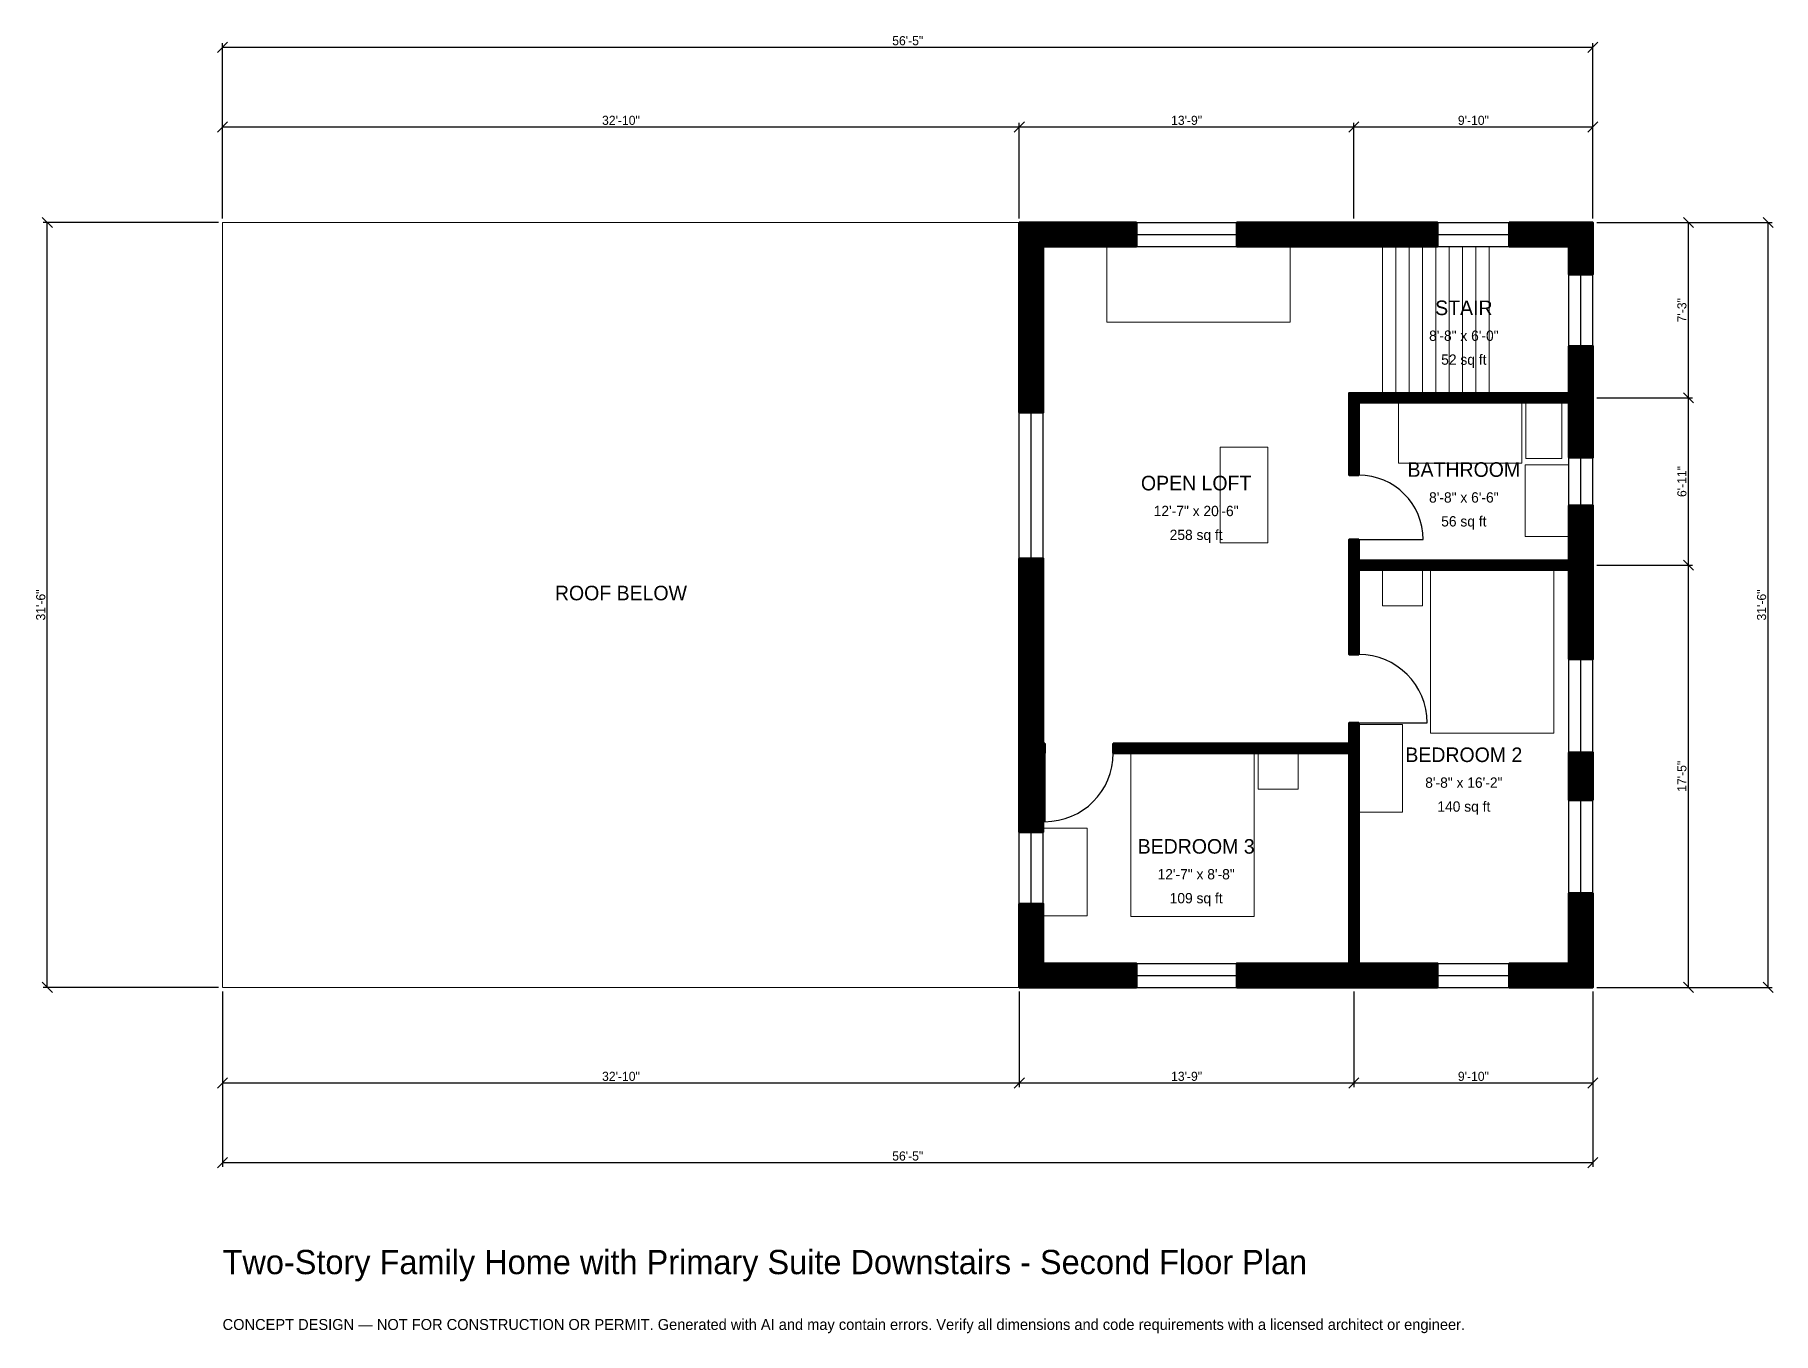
# Model space of a CAD drawing. Header units: inches. Extents: x -93 to 766, y -171 to 471.
import ezdxf
from ezdxf.enums import TextEntityAlignment as Align

# ---------------------------------------------------------------- set-up
doc = ezdxf.new("R2010")
doc.units = ezdxf.units.IN
doc.header["$MEASUREMENT"] = 0
doc.linetypes.add('DASHED', pattern=[0.6, 0.5, -0.1])
for name, color, linetype, lineweight in [('A-ANNO-DIMS', 1, 'Continuous', 13), ('A-ANNO-TEXT', 7, 'Continuous', 18), ('A-AREA-IDEN', 7, 'Continuous', 18), ('A-DOOR', 2, 'Continuous', 25), ('A-FLOR-FIXT', 9, 'Continuous', 13), ('A-FLOR-STRS', 3, 'Continuous', 18), ('A-FURN', 9, 'Continuous', 13), ('A-GLAZ', 4, 'Continuous', 25), ('A-SITE-PAVE', 8, 'Continuous', 13), ('A-WALL', 7, 'Continuous', 50), ('A-WALL-PATT', 8, 'Continuous', 13)]:
    doc.layers.add(name, color=color, linetype=linetype, lineweight=lineweight)
doc.dimstyles.new('PLAN', dxfattribs={"dimtxt": 4.5, "dimasz": 3, "dimexe": 2, "dimexo": 2, "dimgap": 1, "dimtad": 1, "dimdec": 0, "dimlunit": 4, "dimtsz": 2.5, "dimcen": 2.5, "dimclrd": 1, "dimclre": 1, "dimazin": 3, "dimtfac": 1, "dimtmove": 0, "dimatfit": 3})

msp = doc.modelspace()

# ---------------------------------------------------------------- hatches: boundary and pattern name
at = {"layer": 'A-WALL-PATT'}
h = msp.add_hatch(dxfattribs=at)
h.set_pattern_fill('ANSI31', color=8, scale=0.8)
h.paths.add_polyline_path([(556.6929, 0), (556.6929, 0), (553.1496, 0), (501.1811, 0), (501.1811, 11.811), (553.1496, 11.811), (556.6929, 11.811), (556.6929, 115.748), (440.1575, 115.748), (440.1575, 120.4724), (556.6929, 120.4724), (556.6929, 130.7087), (561.4173, 130.7087), (561.4173, 120.4724), (561.4173, 115.748), (561.4173, 11.811), (564.9606, 11.811), (600.3937, 11.811), (600.3937, 0), (564.9606, 0), (561.4173, 0), (561.4173, 0), (556.6929, 0)])
h.paths.add_polyline_path([(405.5118, 0), (405.5118, 0), (393.7008, 0), (393.7008, 0), (393.7007, 0), (393.7007, 11.811), (393.7008, 11.811), (393.7008, 41.3386), (405.5118, 41.3386), (405.5118, 11.811), (451.5748, 11.811), (451.5748, 0), (405.5118, 0)])
h.paths.add_polyline_path([(393.7008, 112.2047), (393.7008, 115.748), (393.7007, 115.748), (393.7007, 120.4724), (393.7008, 120.4724), (393.7008, 124.0157), (393.7008, 212.0079), (405.5118, 212.0079), (405.5118, 124.0157), (405.5118, 120.4724), (406.2992, 120.4724), (406.2992, 115.748), (405.5118, 115.748), (405.5118, 112.2047), (405.5118, 76.7717), (393.7008, 76.7717), (393.7008, 112.2047)])
h.paths.add_polyline_path([(393.7008, 366.1417), (393.7007, 366.1417), (393.7007, 377.9528), (393.7008, 377.9528), (393.7008, 377.9528), (405.5118, 377.9528), (405.5118, 377.9528), (451.5748, 377.9528), (451.5748, 366.1417), (405.5118, 366.1417), (405.5118, 284.0551), (393.7008, 284.0551), (393.7008, 366.1417)])
h.paths.add_polyline_path([(553.1496, 377.9528), (553.1496, 377.9528), (600.3937, 377.9528), (600.3937, 366.1417), (564.9606, 366.1417), (564.9606, 366.1417), (501.1811, 366.1417), (501.1811, 377.9528), (553.1496, 377.9528)])
h.paths.add_polyline_path([(665.3543, 377.9528), (665.3543, 377.9528), (677.1654, 377.9528), (677.1654, 377.9528), (677.1654, 377.9528), (677.1654, 366.1417), (677.1654, 366.1417), (677.1654, 352.3622), (665.3543, 352.3622), (665.3543, 366.1417), (635.8268, 366.1417), (635.8268, 377.9528), (665.3543, 377.9528)])
h.paths.add_polyline_path([(677.1654, 297.2441), (677.1654, 293.7008), (677.1654, 293.7008), (677.1654, 288.9764), (677.1654, 288.9764), (677.1654, 285.4331), (677.1654, 261.811), (665.3543, 261.811), (665.3543, 285.4331), (665.3543, 288.9764), (561.4173, 288.9764), (561.4173, 253.1496), (556.6929, 253.1496), (556.6929, 288.9764), (556.6929, 293.7008), (561.4173, 293.7008), (665.3543, 293.7008), (665.3543, 297.2441), (665.3543, 316.9291), (677.1654, 316.9291), (677.1654, 297.2441)])
h.paths.add_polyline_path([(677.1654, 214.5669), (677.1654, 211.0236), (677.1654, 211.0236), (677.1654, 206.2992), (677.1654, 206.2992), (677.1654, 202.7559), (677.1654, 162.1391), (665.3543, 162.1391), (665.3543, 202.7559), (665.3543, 206.2992), (561.4173, 206.2992), (561.4173, 164.5669), (556.6929, 164.5669), (556.6929, 206.2992), (556.6929, 211.0236), (556.6929, 221.2598), (561.4173, 221.2598), (561.4173, 211.0236), (665.3543, 211.0236), (665.3543, 214.5669), (665.3543, 238.189), (677.1654, 238.189), (677.1654, 214.5669)])
h.paths.add_polyline_path([(677.1654, 92.5853), (665.3543, 92.5853), (665.3543, 116.0761), (677.1654, 116.0761), (677.1654, 92.5853)])
h.paths.add_polyline_path([(677.1654, 11.811), (677.1654, 11.811), (677.1654, 0), (677.1654, 0), (677.1654, 0), (665.3543, 0), (665.3543, 0), (635.8268, 0), (635.8268, 11.811), (665.3543, 11.811), (665.3543, 46.5223), (677.1654, 46.5223), (677.1654, 11.811)])

# ---------------------------------------------------------------- linework, layer by layer
at = {"layer": 'A-DOOR'}
for p, q in [((561.4173, 221.2598), (593.3071, 221.2598)), ((561.4173, 130.7087), (595.2756, 130.7087)), ((406.2992, 115.748), (406.2992, 81.8898))]:
    msp.add_line(p, q, dxfattribs=at)
for centre, radius, start, end in [((561.4173, 221.2598), 31.8898, 0, 90), ((561.4173, 130.7087), 33.8583, 0, 90), ((406.2992, 115.748), 33.8583, 270, 360)]:
    msp.add_arc(centre, radius, start, end, dxfattribs=at)
at = {"layer": 'A-FLOR-FIXT'}
for points in [[(581.1024, 259.0551), (642.126, 259.0551), (642.126, 288.9764), (581.1024, 288.9764)], [(644.0945, 261.4173), (661.811, 261.4173), (661.811, 288.9764), (644.0945, 288.9764)], [(643.7008, 222.8346), (665.3543, 222.8346), (665.3543, 258.2677), (643.7008, 258.2677)]]:
    msp.add_lwpolyline(points, close=True, dxfattribs=at)
at = {"layer": 'A-FLOR-STRS'}
for p, q in [((573.2283, 293.7008), (573.2283, 366.1417)), ((579.8228, 293.7008), (579.8228, 366.1417)), ((586.4173, 293.7008), (586.4173, 366.1417)), ((593.0118, 293.7008), (593.0118, 366.1417)), ((599.6063, 293.7008), (599.6063, 366.1417)), ((606.2008, 293.7008), (606.2008, 366.1417)), ((612.7953, 293.7008), (612.7953, 366.1417)), ((619.3898, 293.7008), (619.3898, 366.1417)), ((625.9843, 293.7008), (625.9843, 366.1417))]:
    msp.add_line(p, q, dxfattribs=at)
at = {"layer": 'A-FURN'}
for points in [[(437.0079, 328.7402), (527.5591, 328.7402), (527.5591, 366.1417), (437.0079, 366.1417)], [(492.9134, 219.685), (516.5354, 219.685), (516.5354, 266.9291), (492.9134, 266.9291)], [(573.2283, 188.5827), (592.9134, 188.5827), (592.9134, 206.2992), (573.2283, 206.2992)], [(596.8504, 125.5906), (657.874, 125.5906), (657.874, 206.2992), (596.8504, 206.2992)], [(561.4173, 86.6142), (583.0709, 86.6142), (583.0709, 129.9213), (561.4173, 129.9213)], [(448.8189, 35.0394), (509.8425, 35.0394), (509.8425, 115.748), (448.8189, 115.748)], [(511.811, 98.0315), (531.4961, 98.0315), (531.4961, 115.748), (511.811, 115.748)], [(405.5118, 35.4331), (427.1654, 35.4331), (427.1654, 78.7402), (405.5118, 78.7402)]]:
    msp.add_lwpolyline(points, close=True, dxfattribs=at)
at = {"layer": 'A-GLAZ'}
for p, q in [((451.5748, 377.9528), (501.1811, 377.9528)), ((451.5748, 372.0472), (501.1811, 372.0472)), ((600.3937, 377.9528), (635.8268, 377.9528)), ((600.3937, 372.0472), (635.8268, 372.0472)), ((451.5748, 366.1417), (501.1811, 366.1417)), ((600.3937, 366.1417), (635.8268, 366.1417)), ((665.3543, 316.9291), (665.3543, 352.3622)), ((671.2598, 316.9291), (671.2598, 352.3622)), ((677.1654, 316.9291), (677.1654, 352.3622)), ((393.7008, 212.0079), (393.7008, 284.0551)), ((399.6063, 212.0079), (399.6063, 284.0551)), ((405.5118, 212.0079), (405.5118, 284.0551)), ((665.3543, 238.189), (665.3543, 261.811)), ((671.2598, 238.189), (671.2598, 261.811)), ((677.1654, 238.189), (677.1654, 261.811)), ((665.3543, 116.0761), (665.3543, 162.1391)), ((671.2598, 116.0761), (671.2598, 162.1391)), ((677.1654, 116.0761), (677.1654, 162.1391)), ((665.3543, 46.5223), (665.3543, 92.5853)), ((671.2598, 46.5223), (671.2598, 92.5853)), ((677.1654, 46.5223), (677.1654, 92.5853)), ((393.7008, 41.3386), (393.7008, 76.7717)), ((399.6063, 41.3386), (399.6063, 76.7717)), ((405.5118, 41.3386), (405.5118, 76.7717)), ((451.5748, 11.811), (501.1811, 11.811)), ((600.3937, 11.811), (635.8268, 11.811)), ((451.5748, 5.9055), (501.1811, 5.9055)), ((451.5748, 0), (501.1811, 0)), ((600.3937, 5.9055), (635.8268, 5.9055)), ((600.3937, 0), (635.8268, 0))]:
    msp.add_line(p, q, dxfattribs=at)
at = {"layer": 'A-SITE-PAVE', "linetype": 'DASHED'}
msp.add_lwpolyline([(0, 0), (393.7008, 0), (393.7008, 377.9528), (0, 377.9528)], close=True, dxfattribs=at)
at = {"layer": 'A-WALL'}
for points in [[(393.7008, 366.1417), (393.7007, 366.1417), (393.7007, 377.9528), (393.7008, 377.9528), (393.7008, 377.9528), (405.5118, 377.9528), (405.5118, 377.9528), (451.5748, 377.9528), (451.5748, 366.1417), (405.5118, 366.1417), (405.5118, 284.0551), (393.7008, 284.0551), (393.7008, 366.1417)], [(553.1496, 377.9528), (553.1496, 377.9528), (600.3937, 377.9528), (600.3937, 366.1417), (564.9606, 366.1417), (564.9606, 366.1417), (501.1811, 366.1417), (501.1811, 377.9528), (553.1496, 377.9528)], [(665.3543, 377.9528), (665.3543, 377.9528), (677.1654, 377.9528), (677.1654, 377.9528), (677.1654, 377.9528), (677.1654, 366.1417), (677.1654, 366.1417), (677.1654, 352.3622), (665.3543, 352.3622), (665.3543, 366.1417), (635.8268, 366.1417), (635.8268, 377.9528), (665.3543, 377.9528)], [(677.1654, 297.2441), (677.1654, 293.7008), (677.1654, 293.7008), (677.1654, 288.9764), (677.1654, 288.9764), (677.1654, 285.4331), (677.1654, 261.811), (665.3543, 261.811), (665.3543, 285.4331), (665.3543, 288.9764), (561.4173, 288.9764), (561.4173, 253.1496), (556.6929, 253.1496), (556.6929, 288.9764), (556.6929, 293.7008), (561.4173, 293.7008), (665.3543, 293.7008), (665.3543, 297.2441), (665.3543, 316.9291), (677.1654, 316.9291), (677.1654, 297.2441)], [(677.1654, 214.5669), (677.1654, 211.0236), (677.1654, 211.0236), (677.1654, 206.2992), (677.1654, 206.2992), (677.1654, 202.7559), (677.1654, 162.1391), (665.3543, 162.1391), (665.3543, 202.7559), (665.3543, 206.2992), (561.4173, 206.2992), (561.4173, 164.5669), (556.6929, 164.5669), (556.6929, 206.2992), (556.6929, 211.0236), (556.6929, 221.2598), (561.4173, 221.2598), (561.4173, 211.0236), (665.3543, 211.0236), (665.3543, 214.5669), (665.3543, 238.189), (677.1654, 238.189), (677.1654, 214.5669)], [(393.7008, 112.2047), (393.7008, 115.748), (393.7007, 115.748), (393.7007, 120.4724), (393.7008, 120.4724), (393.7008, 124.0157), (393.7008, 212.0079), (405.5118, 212.0079), (405.5118, 124.0157), (405.5118, 120.4724), (406.2992, 120.4724), (406.2992, 115.748), (405.5118, 115.748), (405.5118, 112.2047), (405.5118, 76.7717), (393.7008, 76.7717), (393.7008, 112.2047)], [(556.6929, 0), (556.6929, 0), (553.1496, 0), (501.1811, 0), (501.1811, 11.811), (553.1496, 11.811), (556.6929, 11.811), (556.6929, 115.748), (440.1575, 115.748), (440.1575, 120.4724), (556.6929, 120.4724), (556.6929, 130.7087), (561.4173, 130.7087), (561.4173, 120.4724), (561.4173, 115.748), (561.4173, 11.811), (564.9606, 11.811), (600.3937, 11.811), (600.3937, 0), (564.9606, 0), (561.4173, 0), (561.4173, 0), (556.6929, 0)], [(677.1654, 92.5853), (665.3543, 92.5853), (665.3543, 116.0761), (677.1654, 116.0761), (677.1654, 92.5853)], [(677.1654, 11.811), (677.1654, 11.811), (677.1654, 0), (677.1654, 0), (677.1654, 0), (665.3543, 0), (665.3543, 0), (635.8268, 0), (635.8268, 11.811), (665.3543, 11.811), (665.3543, 46.5223), (677.1654, 46.5223), (677.1654, 11.811)], [(405.5118, 0), (405.5118, 0), (393.7008, 0), (393.7008, 0), (393.7007, 0), (393.7007, 11.811), (393.7008, 11.811), (393.7008, 41.3386), (405.5118, 41.3386), (405.5118, 11.811), (451.5748, 11.811), (451.5748, 0), (405.5118, 0)]]:
    msp.add_lwpolyline(points, close=True, dxfattribs=at)

# ---------------------------------------------------------------- texts
at = {"layer": 'A-ANNO-TEXT'}
for s, height, p in [('Two-Story Family Home with Primary Suite Downstairs - Second Floor Plan', 12, (0, -141.7323)), ('CONCEPT DESIGN — NOT FOR CONSTRUCTION OR PERMIT. Generated with AI and may contain errors. Verify all dimensions and code requirements with a licensed architect or engineer.', 5.4, (0, -169.2913))]:
    msp.add_text(s, height=height, dxfattribs=at).set_placement(p)
at = {"layer": 'A-AREA-IDEN'}
for s, height, p in [('STAIR', 7.2, (613.3858, 335.8268)), ('8\'-8" x 6\'-0"', 5.1, (613.3858, 322.0472)), ('52 sq ft', 5.1, (613.3858, 310.2362)), ('BATHROOM', 7.2, (613.3858, 255.9055)), ('OPEN LOFT', 7.2, (481.1024, 249.2126)), ('8\'-8" x 6\'-6"', 5.1, (613.3858, 242.126)), ('12\'-7" x 20\'-6"', 5.1, (481.1024, 235.4331)), ('56 sq ft', 5.1, (613.3858, 230.315)), ('258 sq ft', 5.1, (481.1024, 223.622)), ('ROOF BELOW', 7.2, (196.8504, 194.8819)), ('BEDROOM 2', 7.2, (613.3858, 114.9606)), ('8\'-8" x 16\'-2"', 5.1, (613.3858, 101.1811)), ('140 sq ft', 5.1, (613.3858, 89.3701)), ('BEDROOM 3', 7.2, (481.1024, 69.685)), ('12\'-7" x 8\'-8"', 5.1, (481.1024, 55.9055)), ('109 sq ft', 5.1, (481.1024, 44.0945))]:
    msp.add_text(s, height=height, dxfattribs=at).set_placement(p, align=Align.MIDDLE_CENTER)

# ---------------------------------------------------------------- dimensions: what is measured, and where the dimension line sits
at = {"layer": 'A-ANNO-DIMS'}
for base, p1, p2, text in [((0, 464.5669), (0, 377.9528), (677.1654, 377.9528), '56\'-5"'), ((0, 425.1968), (0, 377.9528), (393.7008, 377.9528), '32\'-10"'), ((393.7008, 425.1968), (393.7008, 377.9528), (559.0551, 377.9528), '13\'-9"'), ((559.0551, 425.1968), (559.0551, 377.9528), (677.1654, 377.9528), '9\'-10"'), ((0, -47.2441), (0, 0), (393.7008, 0), '32\'-10"'), ((0, -86.6142), (0, 0), (677.1654, 0), '56\'-5"'), ((393.7008, -47.2441), (393.7008, 0), (559.0551, 0), '13\'-9"'), ((559.0551, -47.2441), (559.0551, 0), (677.1654, 0), '9\'-10"')]:
    msp.add_linear_dim(base=base, p1=p1, p2=p2, text=text, dimstyle='PLAN', dxfattribs=at).render()
for base, p1, p2, text in [((-86.6142, 0), (0, 0), (0, 377.9528), '31\'-6"'), ((724.4094, 291.3386), (677.1654, 291.3386), (677.1654, 377.9528), '7\'-3"'), ((763.7795, 0), (677.1654, 0), (677.1654, 377.9528), '31\'-6"'), ((724.4094, 208.6614), (677.1654, 208.6614), (677.1654, 291.3386), '6\'-11"'), ((724.4094, 0), (677.1654, 0), (677.1654, 208.6614), '17\'-5"')]:
    msp.add_linear_dim(base=base, p1=p1, p2=p2, angle=90, text=text, dimstyle='PLAN', dxfattribs=at).render()

doc.saveas('drawing.dxf')
